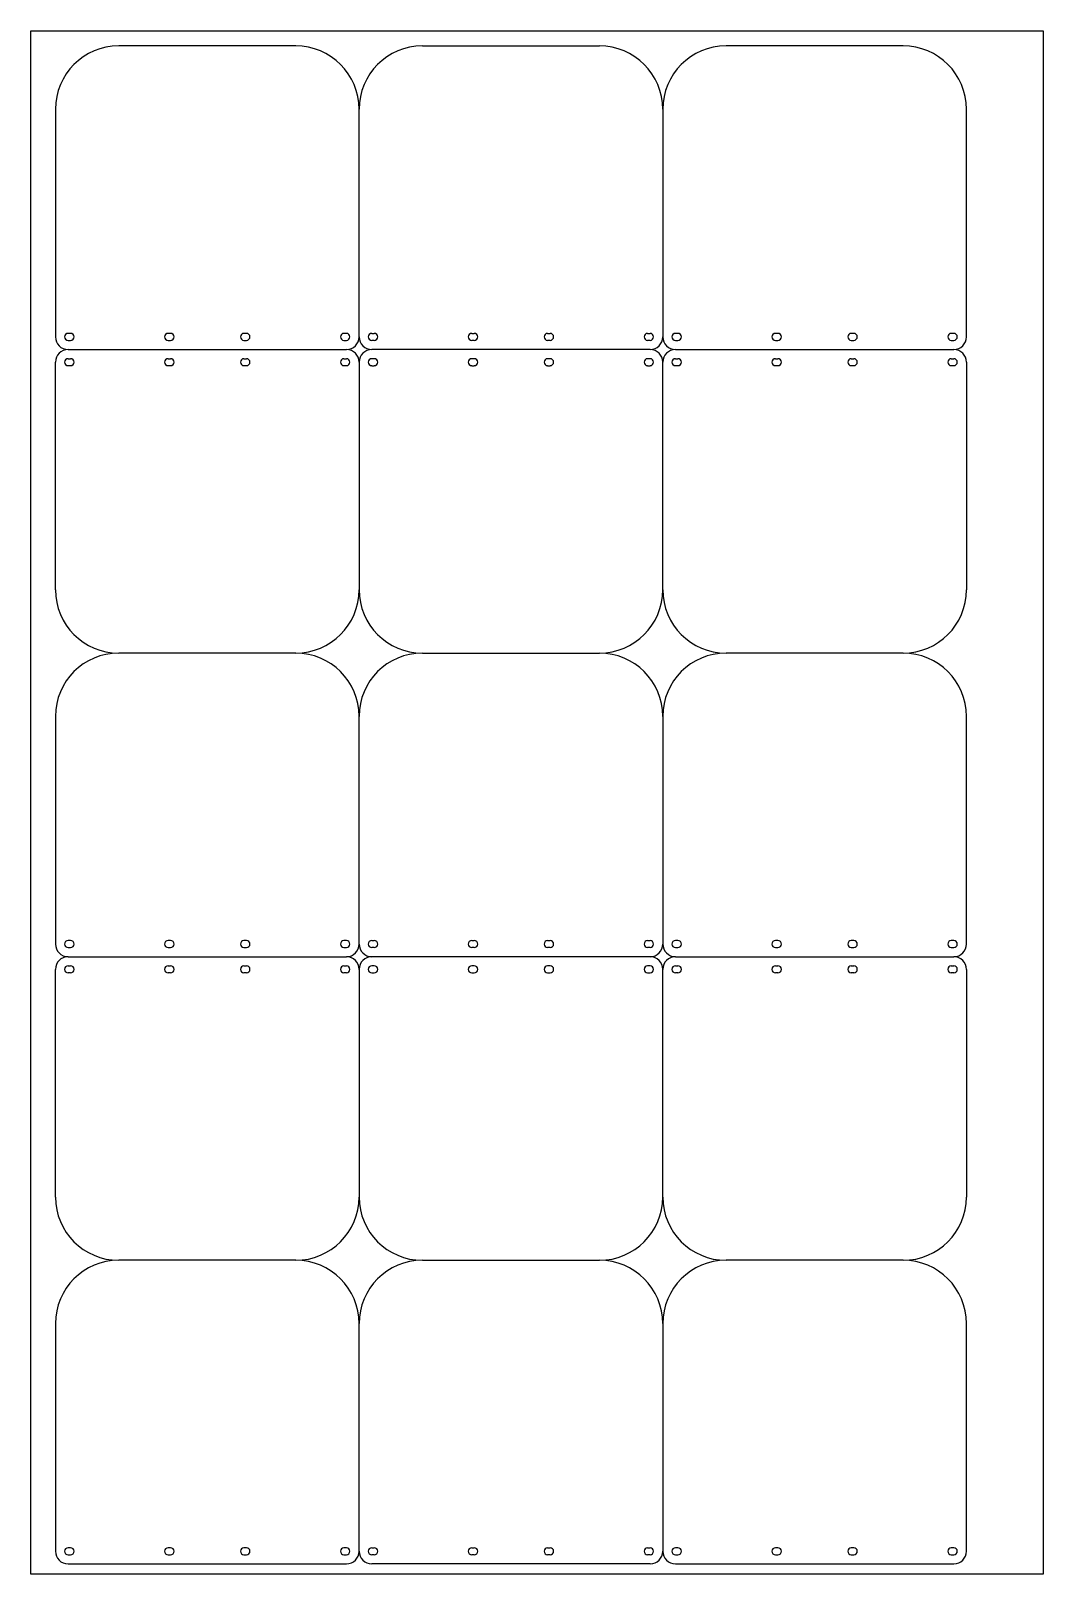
# Model space of a CAD drawing. Header units: millimetres. Extents: x 0 to 800, y 0 to 1220.
import ezdxf

# ---------------------------------------------------------------- set-up
doc = ezdxf.new("R2010")
doc.units = ezdxf.units.MM
doc.layers.add('PROFILE_1', color=1, linetype='Continuous')

msp = doc.modelspace()

# ---------------------------------------------------------------- linework, layer by layer
at = {"color": 7, "linetype": 'Continuous'}
msp.add_line((0, 0), (0, 1220), dxfattribs=at)
msp.add_lwpolyline([(0, 0), (0, 1220), (800, 1220), (800, 0)], close=True)
at = {"layer": 'PROFILE_1', "linetype": 'Continuous'}
for p, q in [((209.4, 1208.1), (69.4, 1208.1)), ((309.4, 1208.1), (449.4, 1208.1)), ((689.4, 1208.1), (549.4, 1208.1)), ((19.4, 1158.1), (19.4, 978.1)), ((259.4, 978.1), (259.4, 1158.1)), ((499.4, 1158.1), (499.4, 978.1)), ((739.4, 978.1), (739.4, 1158.1)), ((31.4, 980.8), (29.4, 980.8)), ((110.4, 980.8), (108.4, 980.8)), ((170.4, 980.8), (168.4, 980.8)), ((249.4, 980.8), (247.4, 980.8)), ((269.4, 980.8), (271.4, 980.8)), ((348.4, 980.8), (350.4, 980.8)), ((408.4, 980.8), (410.4, 980.8)), ((487.4, 980.8), (489.4, 980.8)), ((511.4, 980.8), (509.4, 980.8)), ((590.4, 980.8), (588.4, 980.8)), ((650.4, 980.8), (648.4, 980.8)), ((729.4, 980.8), (727.4, 980.8)), ((29.4, 975.3), (31.4, 975.3)), ((29.4, 968.1), (249.4, 968.1)), ((108.4, 975.3), (110.4, 975.3)), ((168.4, 975.3), (170.4, 975.3)), ((247.4, 975.3), (249.4, 975.3)), ((271.4, 975.3), (269.4, 975.3)), ((489.4, 968.1), (269.4, 968.1)), ((350.4, 975.3), (348.4, 975.3)), ((410.4, 975.3), (408.4, 975.3)), ((489.4, 975.3), (487.4, 975.3)), ((509.4, 975.3), (511.4, 975.3)), ((509.4, 968.1), (729.4, 968.1)), ((588.4, 975.3), (590.4, 975.3)), ((648.4, 975.3), (650.4, 975.3)), ((727.4, 975.3), (729.4, 975.3)), ((19.4, 778.1), (19.4, 958.1)), ((29.4, 960.8), (31.4, 960.8)), ((31.4, 955.3), (29.4, 955.3)), ((108.4, 960.8), (110.4, 960.8)), ((110.4, 955.3), (108.4, 955.3)), ((168.4, 960.8), (170.4, 960.8)), ((170.4, 955.3), (168.4, 955.3)), ((247.4, 960.8), (249.4, 960.8)), ((249.4, 955.3), (247.4, 955.3)), ((259.4, 958.1), (259.4, 778.1)), ((271.4, 960.8), (269.4, 960.8)), ((269.4, 955.3), (271.4, 955.3)), ((350.4, 960.8), (348.4, 960.8)), ((348.4, 955.3), (350.4, 955.3)), ((410.4, 960.8), (408.4, 960.8)), ((408.4, 955.3), (410.4, 955.3)), ((489.4, 960.8), (487.4, 960.8)), ((487.4, 955.3), (489.4, 955.3)), ((499.4, 778.1), (499.4, 958.1)), ((509.4, 960.8), (511.4, 960.8)), ((511.4, 955.3), (509.4, 955.3)), ((588.4, 960.8), (590.4, 960.8)), ((590.4, 955.3), (588.4, 955.3)), ((648.4, 960.8), (650.4, 960.8)), ((650.4, 955.3), (648.4, 955.3)), ((727.4, 960.8), (729.4, 960.8)), ((729.4, 955.3), (727.4, 955.3)), ((739.4, 958.1), (739.4, 778.1)), ((209.4, 728.1), (69.4, 728.1)), ((309.4, 728.1), (449.4, 728.1)), ((689.4, 728.1), (549.4, 728.1)), ((19.4, 678.1), (19.4, 498.1)), ((259.4, 498.1), (259.4, 678.1)), ((499.4, 678.1), (499.4, 498.1)), ((739.4, 498.1), (739.4, 678.1)), ((31.4, 500.8), (29.4, 500.8)), ((110.4, 500.8), (108.4, 500.8)), ((170.4, 500.8), (168.4, 500.8)), ((249.4, 500.8), (247.4, 500.8)), ((269.4, 500.8), (271.4, 500.8)), ((348.4, 500.8), (350.4, 500.8)), ((408.4, 500.8), (410.4, 500.8)), ((487.4, 500.8), (489.4, 500.8)), ((511.4, 500.8), (509.4, 500.8)), ((590.4, 500.8), (588.4, 500.8)), ((650.4, 500.8), (648.4, 500.8)), ((729.4, 500.8), (727.4, 500.8)), ((29.4, 495.3), (31.4, 495.3)), ((29.4, 488.1), (249.4, 488.1)), ((108.4, 495.3), (110.4, 495.3)), ((168.4, 495.3), (170.4, 495.3)), ((247.4, 495.3), (249.4, 495.3)), ((271.4, 495.3), (269.4, 495.3)), ((489.4, 488.1), (269.4, 488.1)), ((350.4, 495.3), (348.4, 495.3)), ((410.4, 495.3), (408.4, 495.3)), ((489.4, 495.3), (487.4, 495.3)), ((509.4, 495.3), (511.4, 495.3)), ((509.4, 488.1), (729.4, 488.1)), ((588.4, 495.3), (590.4, 495.3)), ((648.4, 495.3), (650.4, 495.3)), ((727.4, 495.3), (729.4, 495.3)), ((19.4, 298.1), (19.4, 478.1)), ((29.4, 480.8), (31.4, 480.8)), ((108.4, 480.8), (110.4, 480.8)), ((168.4, 480.8), (170.4, 480.8)), ((247.4, 480.8), (249.4, 480.8)), ((259.4, 478.1), (259.4, 298.1)), ((271.4, 480.8), (269.4, 480.8)), ((350.4, 480.8), (348.4, 480.8)), ((410.4, 480.8), (408.4, 480.8)), ((489.4, 480.8), (487.4, 480.8)), ((499.4, 298.1), (499.4, 478.1)), ((509.4, 480.8), (511.4, 480.8)), ((588.4, 480.8), (590.4, 480.8)), ((648.4, 480.8), (650.4, 480.8)), ((727.4, 480.8), (729.4, 480.8)), ((739.4, 478.1), (739.4, 298.1)), ((31.4, 475.3), (29.4, 475.3)), ((110.4, 475.3), (108.4, 475.3)), ((170.4, 475.3), (168.4, 475.3)), ((249.4, 475.3), (247.4, 475.3)), ((269.4, 475.3), (271.4, 475.3)), ((348.4, 475.3), (350.4, 475.3)), ((408.4, 475.3), (410.4, 475.3)), ((487.4, 475.3), (489.4, 475.3)), ((511.4, 475.3), (509.4, 475.3)), ((590.4, 475.3), (588.4, 475.3)), ((650.4, 475.3), (648.4, 475.3)), ((729.4, 475.3), (727.4, 475.3)), ((209.4, 248.1), (69.4, 248.1)), ((309.4, 248.1), (449.4, 248.1)), ((689.4, 248.1), (549.4, 248.1)), ((19.4, 198.1), (19.4, 18.1)), ((259.4, 18.1), (259.4, 198.1)), ((499.4, 198.1), (499.4, 18.1)), ((739.4, 18.1), (739.4, 198.1)), ((31.4, 20.8), (29.4, 20.8)), ((29.4, 15.3), (31.4, 15.3)), ((110.4, 20.8), (108.4, 20.8)), ((108.4, 15.3), (110.4, 15.3)), ((170.4, 20.8), (168.4, 20.8)), ((168.4, 15.3), (170.4, 15.3)), ((249.4, 20.8), (247.4, 20.8)), ((247.4, 15.3), (249.4, 15.3)), ((269.4, 20.8), (271.4, 20.8)), ((271.4, 15.3), (269.4, 15.3)), ((348.4, 20.8), (350.4, 20.8)), ((350.4, 15.3), (348.4, 15.3)), ((408.4, 20.8), (410.4, 20.8)), ((410.4, 15.3), (408.4, 15.3)), ((487.4, 20.8), (489.4, 20.8)), ((489.4, 15.3), (487.4, 15.3)), ((511.4, 20.8), (509.4, 20.8)), ((509.4, 15.3), (511.4, 15.3)), ((590.4, 20.8), (588.4, 20.8)), ((588.4, 15.3), (590.4, 15.3)), ((650.4, 20.8), (648.4, 20.8)), ((648.4, 15.3), (650.4, 15.3)), ((729.4, 20.8), (727.4, 20.8)), ((727.4, 15.3), (729.4, 15.3)), ((29.4, 8.1), (249.4, 8.1)), ((489.4, 8.1), (269.4, 8.1)), ((509.4, 8.1), (729.4, 8.1))]:
    msp.add_line(p, q, dxfattribs=at)
for centre, radius, start, end in [((69.4, 1158.1), 50, 90, 180), ((209.4, 1158.1), 50, 0, 90), ((309.4, 1158.1), 50, 90, 180), ((449.4, 1158.1), 50, 0, 90), ((549.4, 1158.1), 50, 90, 180), ((689.4, 1158.1), 50, 0, 90), ((29.4, 978.1), 10, 180, 270), ((29.4, 978.1), 2.75, 90, 270), ((31.4, 978.1), 2.75, 270, 90), ((108.4, 978.1), 2.75, 90, 270), ((110.4, 978.1), 2.75, 270, 90), ((168.4, 978.1), 2.75, 90, 270), ((170.4, 978.1), 2.75, 270, 90), ((247.4, 978.1), 2.75, 90, 270), ((249.4, 978.1), 2.75, 270, 90), ((249.4, 978.1), 10, 270, 0), ((269.4, 978.1), 10, 180, 270), ((269.4, 978.1), 2.75, 90, 270), ((271.4, 978.1), 2.75, 270, 90), ((348.4, 978.1), 2.75, 90, 270), ((350.4, 978.1), 2.75, 270, 90), ((408.4, 978.1), 2.75, 90, 270), ((410.4, 978.1), 2.75, 270, 90), ((487.4, 978.1), 2.75, 90, 270), ((489.4, 978.1), 2.75, 270, 90), ((489.4, 978.1), 10, 270, 0), ((509.4, 978.1), 10, 180, 270), ((509.4, 978.1), 2.75, 90, 270), ((511.4, 978.1), 2.75, 270, 90), ((588.4, 978.1), 2.75, 90, 270), ((590.4, 978.1), 2.75, 270, 90), ((648.4, 978.1), 2.75, 90, 270), ((650.4, 978.1), 2.75, 270, 90), ((727.4, 978.1), 2.75, 90, 270), ((729.4, 978.1), 2.75, 270, 90), ((729.4, 978.1), 10, 270, 0), ((29.4, 958.1), 10, 90, 180), ((249.4, 958.1), 10, 0, 90), ((269.4, 958.1), 10, 90, 180), ((489.4, 958.1), 10, 0, 90), ((509.4, 958.1), 10, 90, 180), ((729.4, 958.1), 10, 0, 90), ((29.4, 958.1), 2.75, 90, 270), ((31.4, 958.1), 2.75, 270, 90), ((108.4, 958.1), 2.75, 90, 270), ((110.4, 958.1), 2.75, 270, 90), ((168.4, 958.1), 2.75, 90, 270), ((170.4, 958.1), 2.75, 270, 90), ((247.4, 958.1), 2.75, 90, 270), ((249.4, 958.1), 2.75, 270, 90), ((269.4, 958.1), 2.75, 90, 270), ((271.4, 958.1), 2.75, 270, 90), ((348.4, 958.1), 2.75, 90, 270), ((350.4, 958.1), 2.75, 270, 90), ((408.4, 958.1), 2.75, 90, 270), ((410.4, 958.1), 2.75, 270, 90), ((487.4, 958.1), 2.75, 90, 270), ((489.4, 958.1), 2.75, 270, 90), ((509.4, 958.1), 2.75, 90, 270), ((511.4, 958.1), 2.75, 270, 90), ((588.4, 958.1), 2.75, 90, 270), ((590.4, 958.1), 2.75, 270, 90), ((648.4, 958.1), 2.75, 90, 270), ((650.4, 958.1), 2.75, 270, 90), ((727.4, 958.1), 2.75, 90, 270), ((729.4, 958.1), 2.75, 270, 90), ((69.4, 778.1), 50, 180, 270), ((209.4, 778.1), 50, 270, 0), ((309.4, 778.1), 50, 180, 270), ((449.4, 778.1), 50, 270, 0), ((549.4, 778.1), 50, 180, 270), ((689.4, 778.1), 50, 270, 0), ((69.4, 678.1), 50, 90, 180), ((209.4, 678.1), 50, 0, 90), ((309.4, 678.1), 50, 90, 180), ((449.4, 678.1), 50, 0, 90), ((549.4, 678.1), 50, 90, 180), ((689.4, 678.1), 50, 0, 90), ((29.4, 498.1), 2.75, 90, 270), ((31.4, 498.1), 2.75, 270, 90), ((108.4, 498.1), 2.75, 90, 270), ((110.4, 498.1), 2.75, 270, 90), ((168.4, 498.1), 2.75, 90, 270), ((170.4, 498.1), 2.75, 270, 90), ((247.4, 498.1), 2.75, 90, 270), ((249.4, 498.1), 2.75, 270, 90), ((269.4, 498.1), 2.75, 90, 270), ((271.4, 498.1), 2.75, 270, 90), ((348.4, 498.1), 2.75, 90, 270), ((350.4, 498.1), 2.75, 270, 90), ((408.4, 498.1), 2.75, 90, 270), ((410.4, 498.1), 2.75, 270, 90), ((487.4, 498.1), 2.75, 90, 270), ((489.4, 498.1), 2.75, 270, 90), ((509.4, 498.1), 2.75, 90, 270), ((511.4, 498.1), 2.75, 270, 90), ((588.4, 498.1), 2.75, 90, 270), ((590.4, 498.1), 2.75, 270, 90), ((648.4, 498.1), 2.75, 90, 270), ((650.4, 498.1), 2.75, 270, 90), ((727.4, 498.1), 2.75, 90, 270), ((729.4, 498.1), 2.75, 270, 90), ((29.4, 498.1), 10, 180, 270), ((29.4, 478.1), 10, 90, 180), ((249.4, 498.1), 10, 270, 0), ((249.4, 478.1), 10, 0, 90), ((269.4, 498.1), 10, 180, 270), ((269.4, 478.1), 10, 90, 180), ((489.4, 498.1), 10, 270, 0), ((489.4, 478.1), 10, 0, 90), ((509.4, 498.1), 10, 180, 270), ((509.4, 478.1), 10, 90, 180), ((729.4, 498.1), 10, 270, 0), ((729.4, 478.1), 10, 0, 90), ((29.4, 478.1), 2.75, 90, 270), ((31.4, 478.1), 2.75, 270, 90), ((108.4, 478.1), 2.75, 90, 270), ((110.4, 478.1), 2.75, 270, 90), ((168.4, 478.1), 2.75, 90, 270), ((170.4, 478.1), 2.75, 270, 90), ((247.4, 478.1), 2.75, 90, 270), ((249.4, 478.1), 2.75, 270, 90), ((269.4, 478.1), 2.75, 90, 270), ((271.4, 478.1), 2.75, 270, 90), ((348.4, 478.1), 2.75, 90, 270), ((350.4, 478.1), 2.75, 270, 90), ((408.4, 478.1), 2.75, 90, 270), ((410.4, 478.1), 2.75, 270, 90), ((487.4, 478.1), 2.75, 90, 270), ((489.4, 478.1), 2.75, 270, 90), ((509.4, 478.1), 2.75, 90, 270), ((511.4, 478.1), 2.75, 270, 90), ((588.4, 478.1), 2.75, 90, 270), ((590.4, 478.1), 2.75, 270, 90), ((648.4, 478.1), 2.75, 90, 270), ((650.4, 478.1), 2.75, 270, 90), ((727.4, 478.1), 2.75, 90, 270), ((729.4, 478.1), 2.75, 270, 90), ((69.4, 298.1), 50, 180, 270), ((209.4, 298.1), 50, 270, 0), ((309.4, 298.1), 50, 180, 270), ((449.4, 298.1), 50, 270, 0), ((549.4, 298.1), 50, 180, 270), ((689.4, 298.1), 50, 270, 0), ((69.4, 198.1), 50, 90, 180), ((209.4, 198.1), 50, 0, 90), ((309.4, 198.1), 50, 90, 180), ((449.4, 198.1), 50, 0, 90), ((549.4, 198.1), 50, 90, 180), ((689.4, 198.1), 50, 0, 90), ((29.4, 18.1), 10, 180, 270), ((29.4, 18.1), 2.75, 90, 270), ((31.4, 18.1), 2.75, 270, 90), ((108.4, 18.1), 2.75, 90, 270), ((110.4, 18.1), 2.75, 270, 90), ((168.4, 18.1), 2.75, 90, 270), ((170.4, 18.1), 2.75, 270, 90), ((247.4, 18.1), 2.75, 90, 270), ((249.4, 18.1), 2.75, 270, 90), ((249.4, 18.1), 10, 270, 0), ((269.4, 18.1), 10, 180, 270), ((269.4, 18.1), 2.75, 90, 270), ((271.4, 18.1), 2.75, 270, 90), ((348.4, 18.1), 2.75, 90, 270), ((350.4, 18.1), 2.75, 270, 90), ((408.4, 18.1), 2.75, 90, 270), ((410.4, 18.1), 2.75, 270, 90), ((487.4, 18.1), 2.75, 90, 270), ((489.4, 18.1), 2.75, 270, 90), ((489.4, 18.1), 10, 270, 0), ((509.4, 18.1), 10, 180, 270), ((509.4, 18.1), 2.75, 90, 270), ((511.4, 18.1), 2.75, 270, 90), ((588.4, 18.1), 2.75, 90, 270), ((590.4, 18.1), 2.75, 270, 90), ((648.4, 18.1), 2.75, 90, 270), ((650.4, 18.1), 2.75, 270, 90), ((727.4, 18.1), 2.75, 90, 270), ((729.4, 18.1), 2.75, 270, 90), ((729.4, 18.1), 10, 270, 0)]:
    msp.add_arc(centre, radius, start, end, dxfattribs=at)

doc.saveas('drawing.dxf')
